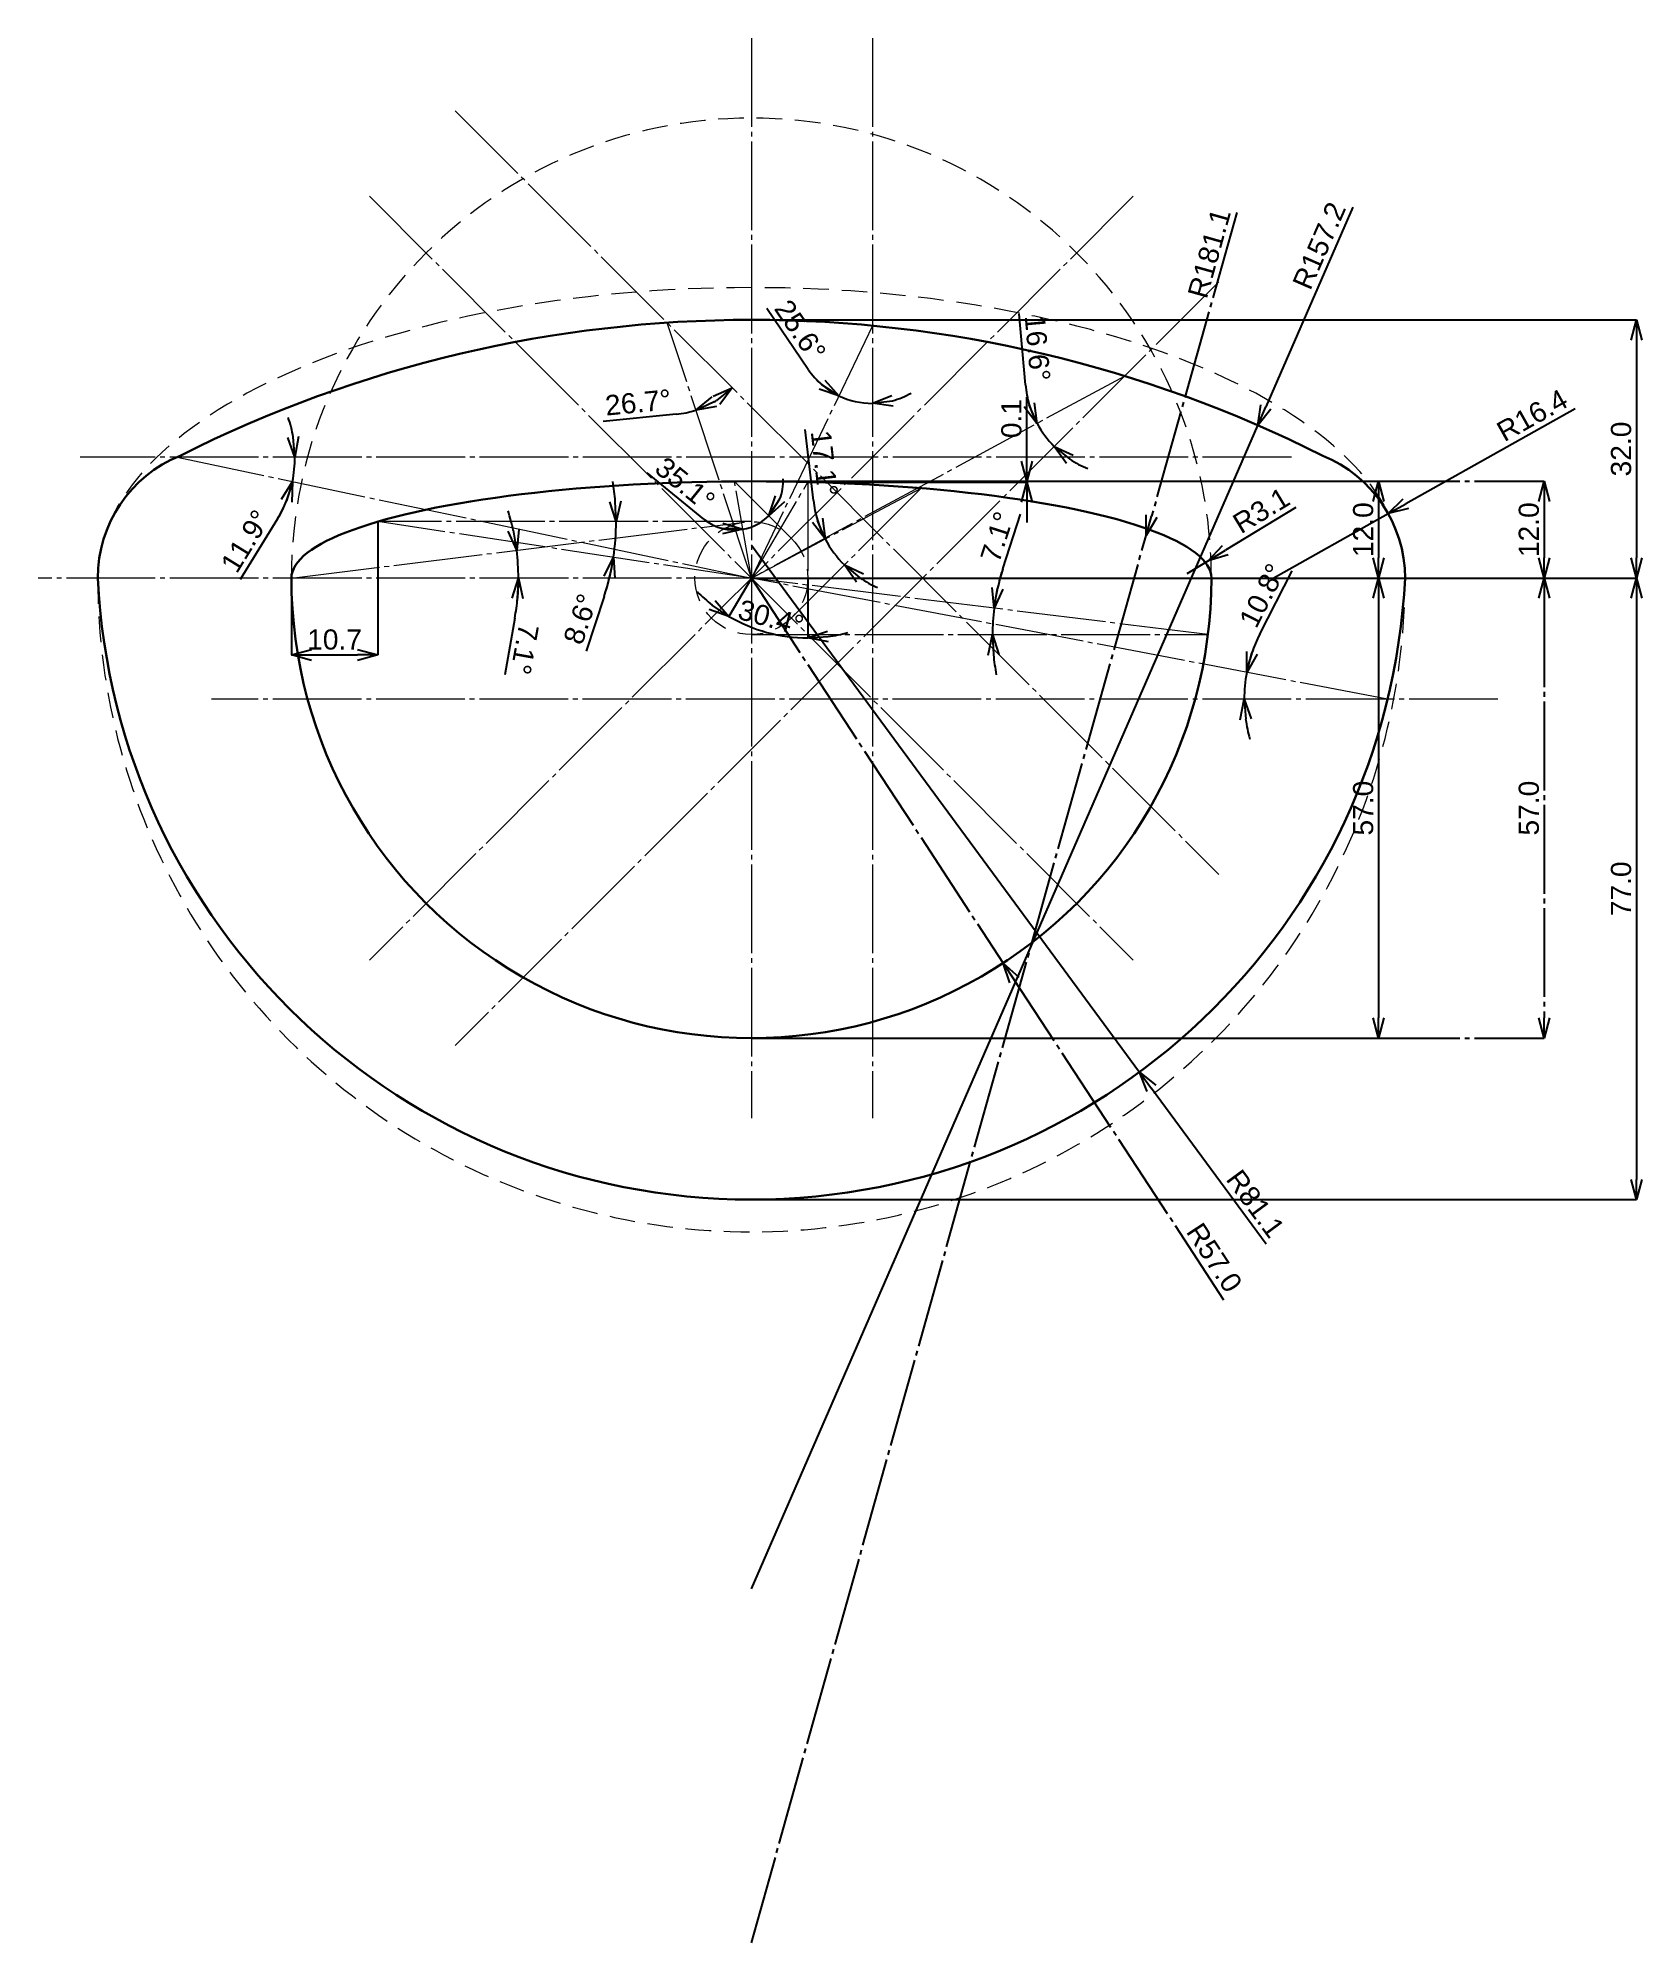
# Model space of a CAD drawing. Header units: millimetres. Extents: x -38 to 160, y -119 to 117.
import ezdxf

# ---------------------------------------------------------------- set-up
doc = ezdxf.new("R2010")
doc.units = ezdxf.units.MM
doc.linetypes.add('HIDDEN2', pattern=[4.7625, 3.175, -1.5875])
doc.linetypes.add('JIS_08_11', pattern=[12.8, 11, -0.6, 0.6, -0.6])
for name, color, linetype, lineweight in [('Cam2 BODY OUTER', 7, 'Continuous', 30), ('Cam2 Center', 7, 'JIS_08_11', 13), ('Cam2 Dim', 7, 'Continuous', 13), ('Cam2 Hidden', 7, 'HIDDEN2', 13), ('Cam201 Dim', 1, 'JIS_08_11', 13), ('Cam202 BODY OUTER', 3, 'Continuous', 30), ('Cam202 Center', 3, 'JIS_08_11', 13), ('Cam202 Dim', 3, 'Continuous', 13), ('Cam202 Hidden', 3, 'HIDDEN2', 13)]:
    doc.layers.add(name, color=color, linetype=linetype, lineweight=lineweight)
doc.styles.get("Standard").update_dxf_attribs({"font": 'arial.ttf'})
doc.dimstyles.new('JIS Mechanical', dxfattribs={"dimscale": 0, "dimtxt": 2.5, "dimasz": 2.5, "dimexe": 0, "dimexo": 0, "dimtad": 1, "dimdec": 1, "dimzin": 1, "dimdsep": 46, "dimtxsty": 'Standard', "dimblk": 'OPEN30', "dimcen": 0, "dimadec": 1, "dimazin": 2, "dimtfac": 1, "dimtdec": 1, "dimtmove": 0, "dimatfit": 3, "dimldrblk": 'OPEN30', "dimfxl": 1, "dimarcsym": 0})

# ---------------------------------------------------------------- blocks, each defined once
blk = doc.blocks.new('_Open30')
at = {"color": 0, "linetype": 'ByBlock', "lineweight": -2}
for p, q in [((-1, 0.268), (0, 0)), ((0, 0), (-1, -0.268)), ((0, 0), (-1, 0))]:
    blk.add_line(p, q, dxfattribs=at)
blk = doc.blocks.new('*D2')
at = {"layer": 'Cam2 Dim', "color": 0, "lineweight": -2, "transparency": 16777216}
blk.add_line((31.75, 47.72), (29.51, 40.95), dxfattribs=at)
for start, end in [(4.8504, 9.7008), (351.4022, 0), (341.6927, 351.4022), (341.7014, 346.5518)]:
    blk.add_arc((3.7, 57), 29.54, start, end, dxfattribs=at)
at = {"layer": 'Defpoints', "color": 0, "transparency": 16777216}
for p in [(3.7, 57), (3.7, 57), (50, 57), (33.21, 55.52), (50, 50)]:
    blk.add_point(p, dxfattribs=at)
at = {"layer": 'Cam2 Dim', "color": 0, "lineweight": -2, "transparency": 16777216, "xscale": 2.5, "yscale": 2.5, "zscale": 2.5}
for p, rotation in [((33.24, 57), 272.4251885067406), ((32.91, 52.58), 78.97699445949144)]:
    blk.add_blockref('_Open30', p, dxfattribs=dict(at, rotation=rotation))
at = {"layer": 'Cam2 Dim', "color": 0, "transparency": 16777216, "insert": (28.82, 44.93), "char_height": 2.5, "attachment_point": 5, "rotation": 71.6927}
blk.add_mtext('8.6°', dxfattribs=at)
blk = doc.blocks.new('*D3')
at = {"layer": 'Cam2 Dim', "color": 0, "lineweight": -2, "transparency": 16777216}
blk.add_line((44.11, 57.32), (37.07, 63.04), dxfattribs=at)
for start, end in [(338.9453, 2.8907), (230.8729, 279.8977), (232.007, 255.9523), (279.8977, 315)]:
    blk.add_arc((47.91, 61.99), 6.03, start, end, dxfattribs=at)
at = {"layer": 'Defpoints', "color": 0, "transparency": 16777216}
for p in [(47.91, 61.99), (47.91, 61.99), (51.22, 56.96), (54.95, 54.95), (50, 50)]:
    blk.add_point(p, dxfattribs=at)
at = {"layer": 'Cam2 Dim', "color": 0, "lineweight": -2, "transparency": 16777216, "xscale": 2.5, "yscale": 2.5, "zscale": 2.5}
for p, rotation in [((52.17, 57.73), 236.9726693950804), ((48.94, 56.06), 357.9249813364959)]:
    blk.add_blockref('_Open30', p, dxfattribs=dict(at, rotation=rotation))
at = {"layer": 'Cam2 Dim', "color": 0, "transparency": 16777216, "insert": (41.79, 61.65), "char_height": 2.5, "attachment_point": 5, "rotation": 320.8729}
blk.add_mtext('35.1°', dxfattribs=at)
blk = doc.blocks.new('*D4')
at = {"layer": 'Cam2 Dim', "color": 0, "lineweight": -2, "transparency": 16777216}
for p, q in [((50, 50), (47.22, 45.26)), ((57, 50), (57, 42.6))]:
    blk.add_line(p, q, dxfattribs=at)
for start, end in [(224.7064, 232.1301), (239.5537, 270), (277.4237, 284.8473)]:
    blk.add_arc((57, 61.91), 19.31, start, end, dxfattribs=at)
at = {"layer": 'Defpoints', "color": 0, "transparency": 16777216}
for p in [(57, 61.91), (57, 61.91), (50, 50), (57, 50), (50.3, 43.8)]:
    blk.add_point(p, dxfattribs=at)
at = {"layer": 'Cam2 Dim', "color": 0, "lineweight": -2, "transparency": 16777216, "xscale": 2.5, "yscale": 2.5, "zscale": 2.5}
for p, rotation in [((47.22, 45.26), 325.8419055225114), ((57, 42.6), 183.7118268577975)]:
    blk.add_blockref('_Open30', p, dxfattribs=dict(at, rotation=rotation))
at = {"layer": 'Cam2 Dim', "color": 0, "transparency": 16777216, "insert": (52.43, 45.11), "char_height": 2.5, "attachment_point": 5, "rotation": 344.7769}
blk.add_mtext('30.4°', dxfattribs=at)
blk = doc.blocks.new('*D5')
at = {"layer": 'Cam2 Dim', "color": 0, "lineweight": -2, "transparency": 16777216}
blk.add_line((57.68, 59.63), (56.68, 68.4), dxfattribs=at)
for start, end in [(186.5043, 207.912), (186.5979, 197.2549), (207.912, 225), (235.6571, 246.3141)]:
    blk.add_arc((71.05, 61.15), 13.46, start, end, dxfattribs=at)
at = {"layer": 'Defpoints', "color": 0, "transparency": 16777216}
for p in [(71.05, 61.15), (71.05, 61.15), (60.64, 52.63), (50, 50), (59.9, 50)]:
    blk.add_point(p, dxfattribs=at)
at = {"layer": 'Cam2 Dim', "color": 0, "lineweight": -2, "transparency": 16777216, "xscale": 2.5, "yscale": 2.5, "zscale": 2.5}
for p, rotation in [((59.16, 54.85), 292.5834540854371), ((61.53, 51.63), 140.3285258931286)]:
    blk.add_blockref('_Open30', p, dxfattribs=dict(at, rotation=rotation))
at = {"layer": 'Cam2 Dim', "color": 0, "transparency": 16777216, "insert": (59.05, 64.23), "char_height": 2.5, "attachment_point": 5, "rotation": 276.5043}
blk.add_mtext('17.1°', dxfattribs=at)
blk = doc.blocks.new('*D10')
at = {"layer": 'Cam2 Dim', "color": 0, "lineweight": -2, "transparency": 16777216}
blk.add_line((81.15, 51.16), (83.33, 57.92), dxfattribs=at)
for start, end in [(162.1974, 172.9459), (162.2092, 167.5775), (172.9459, 180), (185.3683, 190.7367)]:
    blk.add_arc((106.57, 43), 26.69, start, end, dxfattribs=at)
at = {"layer": 'Defpoints', "color": 0, "transparency": 16777216}
for p in [(50, 50), (50, 43), (79.9, 44.1), (106.57, 43), (106.57, 43)]:
    blk.add_point(p, dxfattribs=at)
at = {"layer": 'Cam2 Dim', "color": 0, "lineweight": -2, "transparency": 16777216, "xscale": 2.5, "yscale": 2.5, "zscale": 2.5}
for p, rotation in [((80.08, 46.28), 260.2616988177602), ((79.88, 43), 92.68416980012266)]:
    blk.add_blockref('_Open30', p, dxfattribs=dict(at, rotation=rotation))
at = {"layer": 'Cam2 Dim', "color": 0, "transparency": 16777216, "insert": (80.45, 55.12), "char_height": 2.5, "attachment_point": 5, "rotation": 72.1974}
blk.add_mtext('7.1°', dxfattribs=at)
blk = doc.blocks.new('*D11')
at = {"layer": 'Cam2 Dim', "color": 0, "lineweight": -2, "transparency": 16777216}
blk.add_line((20.69, 45.02), (19.43, 38.03), dxfattribs=at)
for start, end in [(12.1471, 17.2401), (0, 7.0541), (349.8039, 0), (349.814, 354.907)]:
    blk.add_arc((-7, 50), 28.13, start, end, dxfattribs=at)
at = {"layer": 'Defpoints', "color": 0, "transparency": 16777216}
for p in [(49.14, 56.95), (21.04, 52.31), (-38.39, 50), (-7, 50), (116.92, 50)]:
    blk.add_point(p, dxfattribs=at)
at = {"layer": 'Cam2 Dim', "color": 0, "lineweight": -2, "transparency": 16777216, "xscale": 2.5, "yscale": 2.5, "zscale": 2.5}
for p, rotation in [((20.92, 53.46), 279.6006231890294), ((21.13, 50), 87.45350819309134)]:
    blk.add_blockref('_Open30', p, dxfattribs=dict(at, rotation=rotation))
at = {"layer": 'Cam2 Dim', "color": 0, "transparency": 16777216, "insert": (21.91, 41.19), "char_height": 2.5, "attachment_point": 5, "rotation": 259.8039}
blk.add_mtext('7.1°', dxfattribs=at)
blk = doc.blocks.new('*D12')
at = {"layer": 'Cam2 Dim', "color": 0, "lineweight": -2, "transparency": 16777216}
for p, q in [((3.7, 57), (3.7, 40.48)), ((-7, 50), (-7, 40.48)), ((-4.5, 40.48), (1.2, 40.48))]:
    blk.add_line(p, q, dxfattribs=at)
at = {"layer": 'Defpoints', "color": 0, "transparency": 16777216}
for p in [(3.7, 57), (-7, 50), (3.7, 40.48)]:
    blk.add_point(p, dxfattribs=at)
at = {"layer": 'Cam2 Dim', "color": 0, "lineweight": -2, "transparency": 16777216, "xscale": 2.5, "yscale": 2.5, "zscale": 2.5, "rotation": 180}
blk.add_blockref('_Open30', (-7, 40.48), dxfattribs=at)
at = {"layer": 'Cam2 Dim', "color": 0, "lineweight": -2, "transparency": 16777216, "xscale": 2.5, "yscale": 2.5, "zscale": 2.5}
blk.add_blockref('_Open30', (3.7, 40.48), dxfattribs=at)
at = {"layer": 'Cam2 Dim', "color": 0, "transparency": 16777216, "insert": (-1.65, 42.38), "char_height": 2.5, "attachment_point": 5}
blk.add_mtext('10.7', dxfattribs=at)
blk = doc.blocks.new('*D13')
at = {"layer": 'Cam2 Dim', "color": 0, "lineweight": -2, "transparency": 16777216}
for p, q in [((84.13, 64.5), (84.13, 72.43)), ((50, 62), (84.13, 62)), ((57, 61.91), (84.13, 61.91)), ((84.13, 61.91), (84.13, 62)), ((84.13, 59.41), (84.13, 56.91))]:
    blk.add_line(p, q, dxfattribs=at)
at = {"layer": 'Defpoints', "color": 0, "transparency": 16777216}
for p in [(50, 62), (57, 61.91), (84.13, 62)]:
    blk.add_point(p, dxfattribs=at)
at = {"layer": 'Cam2 Dim', "color": 0, "lineweight": -2, "transparency": 16777216, "xscale": 2.5, "yscale": 2.5, "zscale": 2.5}
for p, rotation in [((84.13, 62), 270), ((84.13, 61.91), 90)]:
    blk.add_blockref('_Open30', p, dxfattribs=dict(at, rotation=rotation))
at = {"layer": 'Cam2 Dim', "color": 0, "transparency": 16777216, "insert": (82.23, 69.77), "char_height": 2.5, "attachment_point": 5, "rotation": 90}
blk.add_mtext('0.1', dxfattribs=at)
blk = doc.blocks.new('*D14')
at = {"layer": 'Cam2 Dim', "color": 0, "lineweight": -2, "transparency": 16777216}
for p, q in [((50, 50), (127.72, 50)), ((127.72, 47.5), (127.72, -4.5)), ((50, -7), (127.72, -7))]:
    blk.add_line(p, q, dxfattribs=at)
at = {"layer": 'Defpoints', "color": 0, "transparency": 16777216}
for p in [(50, 50), (50, -7), (127.72, -7)]:
    blk.add_point(p, dxfattribs=at)
at = {"layer": 'Cam2 Dim', "color": 0, "lineweight": -2, "transparency": 16777216, "xscale": 2.5, "yscale": 2.5, "zscale": 2.5}
for p, rotation in [((127.72, 50), 90), ((127.72, -7), 270)]:
    blk.add_blockref('_Open30', p, dxfattribs=dict(at, rotation=rotation))
at = {"layer": 'Cam2 Dim', "color": 0, "transparency": 16777216, "insert": (125.82, 21.5), "char_height": 2.5, "attachment_point": 5, "rotation": 90}
blk.add_mtext('57.0', dxfattribs=at)
blk = doc.blocks.new('*D15')
at = {"layer": 'Cam2 Dim', "color": 0, "lineweight": -2, "transparency": 16777216}
for p, q in [((50, 62), (127.72, 62)), ((127.72, 59.5), (127.72, 52.5)), ((50, 50), (127.72, 50))]:
    blk.add_line(p, q, dxfattribs=at)
at = {"layer": 'Defpoints', "color": 0, "transparency": 16777216}
for p in [(50, 62), (50, 50), (127.72, 50)]:
    blk.add_point(p, dxfattribs=at)
at = {"layer": 'Cam2 Dim', "color": 0, "lineweight": -2, "transparency": 16777216, "xscale": 2.5, "yscale": 2.5, "zscale": 2.5}
for p, rotation in [((127.72, 62), 90), ((127.72, 50), 270)]:
    blk.add_blockref('_Open30', p, dxfattribs=dict(at, rotation=rotation))
at = {"layer": 'Cam2 Dim', "color": 0, "transparency": 16777216, "insert": (125.82, 56), "char_height": 2.5, "attachment_point": 5, "rotation": 90}
blk.add_mtext('12.0', dxfattribs=at)
blk = doc.blocks.new('*D17')
at = {"layer": 'Cam202 Dim', "color": 0, "lineweight": -2, "transparency": 16777216}
for p, q in [((50, 54.1), (98.09, -11.21)), ((113.79, -32.54), (99.57, -13.22))]:
    blk.add_line(p, q, dxfattribs=at)
at = {"layer": 'Defpoints', "color": 0, "transparency": 16777216}
for p in [(50, 54.1), (98.09, -11.21)]:
    blk.add_point(p, dxfattribs=at)
at = {"layer": 'Cam202 Dim', "color": 0, "lineweight": -2, "transparency": 16777216, "xscale": 2.5, "yscale": 2.5, "zscale": 2.5, "rotation": 126.3645636987451}
blk.add_blockref('_Open30', (98.09, -11.21), dxfattribs=at)
at = {"layer": 'Cam202 Dim', "color": 0, "transparency": 16777216, "insert": (112.46, -27.52), "char_height": 2.5, "attachment_point": 5, "rotation": 306.3646}
blk.add_mtext('R81.1', dxfattribs=at)
blk = doc.blocks.new('*D18')
at = {"layer": 'Cam202 Dim', "color": 0, "lineweight": -2, "transparency": 16777216}
for p, q in [((124.52, 95.95), (113.76, 71.22)), ((50, -75.23), (112.76, 68.93))]:
    blk.add_line(p, q, dxfattribs=at)
at = {"layer": 'Defpoints', "color": 0, "transparency": 16777216}
for p in [(112.76, 68.93), (50, -75.23)]:
    blk.add_point(p, dxfattribs=at)
at = {"layer": 'Cam202 Dim', "color": 0, "lineweight": -2, "transparency": 16777216, "xscale": 2.5, "yscale": 2.5, "zscale": 2.5, "rotation": 246.4748756014035}
blk.add_blockref('_Open30', (112.76, 68.93), dxfattribs=at)
at = {"layer": 'Cam202 Dim', "color": 0, "transparency": 16777216, "insert": (120.37, 91.19), "char_height": 2.5, "attachment_point": 5, "rotation": 66.4749}
blk.add_mtext('R157.2', dxfattribs=at)
blk = doc.blocks.new('*D19')
at = {"layer": 'Cam202 Dim', "color": 0, "lineweight": -2, "transparency": 16777216}
for p, q in [((152.1, 70.99), (131.09, 59.22)), ((114.64, 50), (128.91, 58))]:
    blk.add_line(p, q, dxfattribs=at)
at = {"layer": 'Defpoints', "color": 0, "transparency": 16777216}
for p in [(128.91, 58), (114.64, 50)]:
    blk.add_point(p, dxfattribs=at)
at = {"layer": 'Cam202 Dim', "color": 0, "lineweight": -2, "transparency": 16777216, "xscale": 2.5, "yscale": 2.5, "zscale": 2.5, "rotation": 209.2544806641334}
blk.add_blockref('_Open30', (128.91, 58), dxfattribs=at)
at = {"layer": 'Cam202 Dim', "color": 0, "transparency": 16777216, "insert": (146.76, 70.17), "char_height": 2.5, "attachment_point": 5, "rotation": 29.2545}
blk.add_mtext('R16.4', dxfattribs=at)
blk = doc.blocks.new('*D20')
at = {"layer": 'Cam202 Dim', "color": 0, "lineweight": -2, "transparency": 16777216}
for p, q in [((50, 82), (159.68, 82)), ((159.68, 79.5), (159.68, 52.5)), ((50, 50), (159.68, 50))]:
    blk.add_line(p, q, dxfattribs=at)
at = {"layer": 'Defpoints', "color": 0, "transparency": 16777216}
for p in [(50, 82), (50, 50), (159.68, 50)]:
    blk.add_point(p, dxfattribs=at)
at = {"layer": 'Cam202 Dim', "color": 0, "lineweight": -2, "transparency": 16777216, "xscale": 2.5, "yscale": 2.5, "zscale": 2.5}
for p, rotation in [((159.68, 82), 90), ((159.68, 50), 270)]:
    blk.add_blockref('_Open30', p, dxfattribs=dict(at, rotation=rotation))
at = {"layer": 'Cam202 Dim', "color": 0, "transparency": 16777216, "insert": (157.78, 66), "char_height": 2.5, "attachment_point": 5, "rotation": 90}
blk.add_mtext('32.0', dxfattribs=at)
blk = doc.blocks.new('*D21')
at = {"layer": 'Cam202 Dim', "color": 0, "lineweight": -2, "transparency": 16777216}
for p, q in [((50, 50), (159.68, 50)), ((159.68, 47.5), (159.68, -24.5)), ((50, -27), (159.68, -27))]:
    blk.add_line(p, q, dxfattribs=at)
at = {"layer": 'Defpoints', "color": 0, "transparency": 16777216}
for p in [(50, 50), (50, -27), (159.68, -27)]:
    blk.add_point(p, dxfattribs=at)
at = {"layer": 'Cam202 Dim', "color": 0, "lineweight": -2, "transparency": 16777216, "xscale": 2.5, "yscale": 2.5, "zscale": 2.5}
for p, rotation in [((159.68, 50), 90), ((159.68, -27), 270)]:
    blk.add_blockref('_Open30', p, dxfattribs=dict(at, rotation=rotation))
at = {"layer": 'Cam202 Dim', "color": 0, "transparency": 16777216, "insert": (157.78, 11.5), "char_height": 2.5, "attachment_point": 5, "rotation": 90}
blk.add_mtext('77.0', dxfattribs=at)
blk = doc.blocks.new('*D22')
at = {"layer": 'Cam202 Dim', "color": 0, "lineweight": -2, "transparency": 16777216}
blk.add_line((-8.73, 57.34), (-13.36, 49.82), dxfattribs=at)
for start, end in [(9.8175, 19.6349), (348.0991, 0), (328.3912, 348.0991), (328.4642, 338.2816)]:
    blk.add_arc((-21.17, 65), 14.61, start, end, dxfattribs=at)
at = {"layer": 'Defpoints', "color": 0, "transparency": 16777216}
for p in [(-33.16, 65), (-21.17, 65), (-6.6, 63.99), (116.92, 65), (50, 50)]:
    blk.add_point(p, dxfattribs=at)
at = {"layer": 'Cam202 Dim', "color": 0, "lineweight": -2, "transparency": 16777216, "xscale": 2.5, "yscale": 2.5, "zscale": 2.5}
for p, rotation in [((-6.57, 65), 274.9087300609232), ((-6.88, 61.99), 73.1903551393482)]:
    blk.add_blockref('_Open30', p, dxfattribs=dict(at, rotation=rotation))
at = {"layer": 'Cam202 Dim', "color": 0, "transparency": 16777216, "insert": (-12.67, 54.58), "char_height": 2.5, "attachment_point": 5, "rotation": 58.3912}
blk.add_mtext('11.9°', dxfattribs=at)
blk = doc.blocks.new('*D23')
at = {"layer": 'Cam202 Dim', "color": 0, "lineweight": -2, "transparency": 16777216}
blk.add_line((40.68, 70.31), (31.62, 69.41), dxfattribs=at)
for start, end in [(275.6592, 288.2536), (300.8481, 302.4056)]:
    blk.add_arc((39.56, 81.65), 11.4, start, end, dxfattribs=at)
at = {"layer": 'Defpoints', "color": 0, "transparency": 16777216}
for p in [(13.29, 107.92), (39.56, 81.65), (46.27, 72.44), (50, 50), (107.92, 13.29)]:
    blk.add_point(p, dxfattribs=at)
at = {"layer": 'Cam202 Dim', "color": 0, "lineweight": -2, "transparency": 16777216, "xscale": 2.5, "yscale": 2.5, "zscale": 2.5}
for p, rotation in [((47.62, 73.59), 38.70277707475517), ((43.13, 70.83), 204.5508449380651)]:
    blk.add_blockref('_Open30', p, dxfattribs=dict(at, rotation=rotation))
at = {"layer": 'Cam202 Dim', "color": 0, "transparency": 16777216, "insert": (35.96, 71.76), "char_height": 2.5, "attachment_point": 5, "rotation": 5.6592}
blk.add_mtext('26.7°', dxfattribs=at)
blk = doc.blocks.new('*D24')
at = {"layer": 'Cam202 Dim', "color": 0, "lineweight": -2, "transparency": 16777216}
blk.add_line((57.05, 75.86), (51.91, 83.39), dxfattribs=at)
for start, end in [(214.2779, 244.3825), (214.5388, 229.4606), (244.3825, 270), (284.9219, 299.8437)]:
    blk.add_arc((65, 81.28), 9.63, start, end, dxfattribs=at)
at = {"layer": 'Defpoints', "color": 0, "transparency": 16777216}
for p in [(65, 116.92), (65, 81.28), (63.57, 71.76), (50, 50), (65, -16.92)]:
    blk.add_point(p, dxfattribs=at)
at = {"layer": 'Cam202 Dim', "color": 0, "lineweight": -2, "transparency": 16777216, "xscale": 2.5, "yscale": 2.5, "zscale": 2.5}
for p, rotation in [((60.84, 72.6), 326.9215454046549), ((65, 71.66), 187.4609276231689)]:
    blk.add_blockref('_Open30', p, dxfattribs=dict(at, rotation=rotation))
at = {"layer": 'Cam202 Dim', "color": 0, "transparency": 16777216, "insert": (56.05, 80.7), "char_height": 2.5, "attachment_point": 5, "rotation": 304.2779}
blk.add_mtext('25.6°', dxfattribs=at)
blk = doc.blocks.new('*D25')
at = {"layer": 'Cam202 Dim', "color": 0, "lineweight": -2, "transparency": 16777216}
blk.add_line((83.95, 73.95), (83.17, 82.75), dxfattribs=at)
for start, end in [(185.0788, 208.4306), (185.2003, 196.8155), (208.4306, 225), (236.6151, 248.2303)]:
    blk.add_arc((96.26, 75.04), 12.35, start, end, dxfattribs=at)
at = {"layer": 'Defpoints', "color": 0, "transparency": 16777216}
for p in [(107.92, 86.71), (96.26, 75.04), (86.72, 67.19), (50, 50), (13.29, -7.92)]:
    blk.add_point(p, dxfattribs=at)
at = {"layer": 'Cam202 Dim', "color": 0, "lineweight": -2, "transparency": 16777216, "xscale": 2.5, "yscale": 2.5, "zscale": 2.5}
for p, rotation in [((85.39, 69.16), 292.6230648664423), ((87.52, 66.31), 140.8075724550975)]:
    blk.add_blockref('_Open30', p, dxfattribs=dict(at, rotation=rotation))
at = {"layer": 'Cam202 Dim', "color": 0, "transparency": 16777216, "insert": (85.45, 78.52), "char_height": 2.5, "attachment_point": 5, "rotation": 275.0788}
blk.add_mtext('16.6°', dxfattribs=at)
blk = doc.blocks.new('*D26')
at = {"layer": 'Cam202 Dim', "color": 0, "lineweight": -2, "transparency": 16777216}
blk.add_line((113.01, 43.05), (117.01, 50.92), dxfattribs=at)
for start, end in [(153.0273, 169.2253), (153.0678, 161.1466), (169.2253, 180), (188.0787, 196.1575)]:
    blk.add_arc((128.82, 35), 17.75, start, end, dxfattribs=at)
at = {"layer": 'Defpoints', "color": 0, "transparency": 16777216}
for p in [(50, 50), (111.11, 36.11), (-16.92, 35), (128.82, 35), (142.49, 35)]:
    blk.add_point(p, dxfattribs=at)
at = {"layer": 'Cam202 Dim', "color": 0, "lineweight": -2, "transparency": 16777216, "xscale": 2.5, "yscale": 2.5, "zscale": 2.5}
for p, rotation in [((111.39, 38.32), 255.1859303469738), ((111.08, 35), 94.03937120451451)]:
    blk.add_blockref('_Open30', p, dxfattribs=dict(at, rotation=rotation))
at = {"layer": 'Cam202 Dim', "color": 0, "transparency": 16777216, "insert": (113.32, 47.85), "char_height": 2.5, "attachment_point": 5, "rotation": 63.0273}
blk.add_mtext('10.8°', dxfattribs=at)
blk = doc.blocks.new('*D27')
at = {"layer": 'Cam201 Dim', "color": 0, "lineweight": -2, "transparency": 16777216}
for p, q in [((117.47, 58.76), (108.74, 53.45)), ((103.98, 50.56), (106.6, 52.16))]:
    blk.add_line(p, q, dxfattribs=at)
at = {"layer": 'Defpoints', "color": 0, "transparency": 16777216}
for p in [(106.6, 52.16), (103.98, 50.56)]:
    blk.add_point(p, dxfattribs=at)
at = {"layer": 'Cam201 Dim', "color": 0, "lineweight": -2, "transparency": 16777216, "xscale": 2.5, "yscale": 2.5, "zscale": 2.5, "rotation": 211.2928354317933}
blk.add_blockref('_Open30', (106.6, 52.16), dxfattribs=at)
at = {"layer": 'Cam201 Dim', "color": 0, "transparency": 16777216, "insert": (113.18, 58.38), "char_height": 2.5, "attachment_point": 5, "rotation": 31.2928}
blk.add_mtext('R3.1', dxfattribs=at)
blk = doc.blocks.new('*D28')
at = {"layer": 'Cam201 Dim', "color": 0, "lineweight": -2, "transparency": 16777216}
for p, q in [((110.14, 95.31), (99.59, 57.68)), ((50, -119.11), (98.91, 55.27))]:
    blk.add_line(p, q, dxfattribs=at)
at = {"layer": 'Defpoints', "color": 0, "transparency": 16777216}
for p in [(98.91, 55.27), (50, -119.11)]:
    blk.add_point(p, dxfattribs=at)
at = {"layer": 'Cam201 Dim', "color": 0, "lineweight": -2, "transparency": 16777216, "xscale": 2.5, "yscale": 2.5, "zscale": 2.5, "rotation": 254.3317980274682}
blk.add_blockref('_Open30', (98.91, 55.27), dxfattribs=at)
at = {"layer": 'Cam201 Dim', "color": 0, "transparency": 16777216, "insert": (106.75, 90.24), "char_height": 2.5, "attachment_point": 5, "rotation": 74.3318}
blk.add_mtext('R181.1', dxfattribs=at)
blk = doc.blocks.new('*D29')
at = {"layer": 'Cam201 Dim', "color": 0, "lineweight": -2, "transparency": 16777216}
for p, q in [((50, 50), (81.21, 2.3)), ((108.56, -39.48), (82.58, 0.21))]:
    blk.add_line(p, q, dxfattribs=at)
at = {"layer": 'Defpoints', "color": 0, "transparency": 16777216}
for p in [(50, 50), (81.21, 2.3)]:
    blk.add_point(p, dxfattribs=at)
at = {"layer": 'Cam201 Dim', "color": 0, "lineweight": -2, "transparency": 16777216, "xscale": 2.5, "yscale": 2.5, "zscale": 2.5, "rotation": 123.2004208092417}
blk.add_blockref('_Open30', (81.21, 2.3), dxfattribs=at)
at = {"layer": 'Cam201 Dim', "color": 0, "transparency": 16777216, "insert": (107.37, -34.2), "char_height": 2.5, "attachment_point": 5, "rotation": 303.2004}
blk.add_mtext('R57.0', dxfattribs=at)
blk = doc.blocks.new('*D30')
at = {"layer": 'Cam201 Dim', "color": 0, "lineweight": -2, "transparency": 16777216}
for p, q in [((50, 62), (148.25, 62)), ((148.25, 59.5), (148.25, 52.5)), ((50, 50), (148.25, 50))]:
    blk.add_line(p, q, dxfattribs=at)
at = {"layer": 'Defpoints', "color": 0, "transparency": 16777216}
for p in [(50, 62), (50, 50), (148.25, 50)]:
    blk.add_point(p, dxfattribs=at)
at = {"layer": 'Cam201 Dim', "color": 0, "lineweight": -2, "transparency": 16777216, "xscale": 2.5, "yscale": 2.5, "zscale": 2.5}
for p, rotation in [((148.25, 62), 90), ((148.25, 50), 270)]:
    blk.add_blockref('_Open30', p, dxfattribs=dict(at, rotation=rotation))
at = {"layer": 'Cam201 Dim', "color": 0, "transparency": 16777216, "insert": (146.35, 56), "char_height": 2.5, "attachment_point": 5, "rotation": 90}
blk.add_mtext('12.0', dxfattribs=at)
blk = doc.blocks.new('*D31')
at = {"layer": 'Cam201 Dim', "color": 0, "lineweight": -2, "transparency": 16777216}
for p, q in [((50, 50), (148.25, 50)), ((148.25, 47.5), (148.25, -4.5)), ((50, -7), (148.25, -7))]:
    blk.add_line(p, q, dxfattribs=at)
at = {"layer": 'Defpoints', "color": 0, "transparency": 16777216}
for p in [(50, 50), (50, -7), (148.25, -7)]:
    blk.add_point(p, dxfattribs=at)
at = {"layer": 'Cam201 Dim', "color": 0, "lineweight": -2, "transparency": 16777216, "xscale": 2.5, "yscale": 2.5, "zscale": 2.5}
for p, rotation in [((148.25, 50), 90), ((148.25, -7), 270)]:
    blk.add_blockref('_Open30', p, dxfattribs=dict(at, rotation=rotation))
at = {"layer": 'Cam201 Dim', "color": 0, "transparency": 16777216, "insert": (146.35, 21.5), "char_height": 2.5, "attachment_point": 5, "rotation": 90}
blk.add_mtext('57.0', dxfattribs=at)

msp = doc.modelspace()

# ---------------------------------------------------------------- linework, layer by layer
at = {"layer": 'Cam2 BODY OUTER'}
msp.add_arc((50, 50), 57, 179.9998, 359.9998, dxfattribs=at)
msp.add_ellipse((50, 50), major_axis=(-57, 0), ratio=0.210526, start_param=3.141586, end_param=6.283189, dxfattribs=at)
at = {"layer": 'Cam2 Center'}
for p, q in [((50, 116.92), (50, -16.92)), ((97.32, 97.32), (2.68, 2.68)), ((2.68, 97.32), (97.32, 2.68)), ((50, 50), (47.91, 61.99)), ((54.95, 54.95), (47.91, 61.99)), ((50, 50), (57, 61.91)), ((57, 61.91), (57, 50)), ((50, 50), (71.05, 61.15)), ((71.05, 61.15), (54.95, 45.05)), ((-7, 50), (49.14, 56.95)), ((50, 50), (3.7, 57)), ((50, 57), (3.7, 57)), ((116.92, 50), (-38.39, 50)), ((106.57, 43), (50, 50)), ((50, 43), (106.57, 43))]:
    msp.add_line(p, q, dxfattribs=at)
at = {"layer": 'Cam2 Hidden'}
msp.add_circle((50, 50), 7, dxfattribs=at)
msp.add_arc((50, 50), 57, 0, 180, dxfattribs=at)
at = {"layer": 'Cam202 BODY OUTER'}
msp.add_lwpolyline([(131, 50, 0.30518), (120.8, 65.16, 0.23788), (-20.8, 65.16, 0.305176), (-31, 50, 0.950617), (131, 50)], format="xyb", dxfattribs=at)
at = {"layer": 'Cam202 Center'}
for p, q in [((65, 116.92), (65, -16.92)), ((13.29, 107.92), (107.92, 13.29)), ((107.92, 86.71), (13.29, -7.92)), ((50, 50), (39.56, 81.65)), ((65, 81.28), (50, 50)), ((96.26, 75.04), (50, 50)), ((116.92, 65), (-33.16, 65)), ((-21.17, 65), (50, 50)), ((128.82, 35), (50, 50)), ((142.49, 35), (-16.92, 35))]:
    msp.add_line(p, q, dxfattribs=at)
at = {"layer": 'Cam202 Hidden'}
msp.add_arc((50, 50), 81, 180, 0.0002, dxfattribs=at)
msp.add_ellipse((50, 50), major_axis=(-81, 0), ratio=0.444444, start_param=3.141593, end_param=6.283185, dxfattribs=at)

# ---------------------------------------------------------------- dimensions: what is measured, and where the dimension line sits
at = {"layer": 'Cam2 Dim'}
dim = msp.add_linear_dim(base=(84.13, 62), p1=(57, 61.91), p2=(50, 62), angle=90, dimstyle='JIS Mechanical', dxfattribs=at)
dim.commit()
dim.dimension.update_dxf_attribs({"geometry": '*D13', "text_midpoint": (84.13, 69.77), "dimtype": 160})
for base, line1, line2, picture, middle in [((60.64, 52.63), ((71.05, 61.15), (59.9, 50)), ((50, 50), (71.05, 61.15)), '*D5', (59.05, 64.23)), ((51.22, 56.96), ((54.95, 54.95), (47.91, 61.99)), ((50, 50), (47.91, 61.99)), '*D3', (41.79, 61.65)), ((33.21, 55.52), ((50, 50), (3.7, 57)), ((50, 57), (3.7, 57)), '*D2', (28.82, 44.93)), ((50.3, 43.8), ((57, 61.91), (57, 50)), ((50, 50), (57, 61.91)), '*D4', (52.43, 45.11)), ((21.04, 52.31), ((116.92, 50), (-38.39, 50)), ((-7, 50), (49.14, 56.95)), '*D11', (21.91, 41.19)), ((79.9, 44.1), ((50, 43), (106.57, 43)), ((106.57, 43), (50, 50)), '*D10', (80.45, 55.12))]:
    dim = msp.add_angular_dim_2l(base=base, line1=line1, line2=line2, dimstyle='JIS Mechanical', override={"dimscale": 0}, dxfattribs=at)
    dim.commit()
    dim.dimension.update_dxf_attribs({"geometry": picture, "text_midpoint": middle})
for base, p1, p2, picture, middle in [((127.72, 50), (50, 62), (50, 50), '*D15', (125.82, 56)), ((127.72, -7), (50, 50), (50, -7), '*D14', (125.82, 21.5))]:
    dim = msp.add_linear_dim(base=base, p1=p1, p2=p2, angle=90, dimstyle='JIS Mechanical', dxfattribs=at)
    dim.commit()
    dim.dimension.update_dxf_attribs({"geometry": picture, "text_midpoint": middle})
dim = msp.add_linear_dim(base=(3.7, 40.48), p1=(-7, 50), p2=(3.7, 57), dimstyle='JIS Mechanical', dxfattribs=at)
dim.commit()
dim.dimension.update_dxf_attribs({"geometry": '*D12', "text_midpoint": (-1.65, 42.38)})
at = {"layer": 'Cam201 Dim'}
for center, mpoint, picture, middle in [((50, -119.11), (98.91, 55.27), '*D28', (108.58, 89.73)), ((50, 50), (81.21, 2.3), '*D29', (105.78, -35.24))]:
    dim = msp.add_radius_dim(center=center, mpoint=mpoint, dimstyle='JIS Mechanical', dxfattribs=at)
    dim.commit()
    dim.dimension.update_dxf_attribs({"geometry": picture, "text_midpoint": middle, "dimtype": 164})
for base, p1, p2, picture, middle in [((148.25, 50), (50, 62), (50, 50), '*D30', (146.35, 56)), ((148.25, -7), (50, 50), (50, -7), '*D31', (146.35, 21.5))]:
    dim = msp.add_linear_dim(base=base, p1=p1, p2=p2, angle=90, dimstyle='JIS Mechanical', dxfattribs=at)
    dim.commit()
    dim.dimension.update_dxf_attribs({"geometry": picture, "text_midpoint": middle})
dim = msp.add_radius_dim(center=(103.98, 50.56), mpoint=(106.6, 52.16), dimstyle='JIS Mechanical', dxfattribs=at)
dim.commit()
dim.dimension.update_dxf_attribs({"geometry": '*D27', "text_midpoint": (113.18, 58.38)})
at = {"layer": 'Cam202 Dim'}
for base, line1, line2, picture, middle in [((63.57, 71.76), ((65, 116.92), (65, -16.92)), ((65, 81.28), (50, 50)), '*D24', (56.05, 80.7)), ((46.27, 72.44), ((13.29, 107.92), (107.92, 13.29)), ((50, 50), (39.56, 81.65)), '*D23', (35.96, 71.76)), ((86.72, 67.19), ((107.92, 86.71), (13.29, -7.92)), ((96.26, 75.04), (50, 50)), '*D25', (85.45, 78.52)), ((-6.6, 63.99), ((116.92, 65), (-33.16, 65)), ((-21.17, 65), (50, 50)), '*D22', (-12.67, 54.58)), ((111.11, 36.11), ((142.49, 35), (-16.92, 35)), ((128.82, 35), (50, 50)), '*D26', (113.32, 47.85))]:
    dim = msp.add_angular_dim_2l(base=base, line1=line1, line2=line2, dimstyle='JIS Mechanical', override={"dimscale": 0}, dxfattribs=at)
    dim.commit()
    dim.dimension.update_dxf_attribs({"geometry": picture, "text_midpoint": middle})
for center, mpoint, picture, middle in [((50, -75.23), (112.76, 68.93), '*D18', (122.12, 90.43)), ((114.64, 50), (128.91, 58), '*D19', (147.68, 68.51)), ((50, 54.1), (98.09, -11.21), '*D17', (110.93, -28.65))]:
    dim = msp.add_radius_dim(center=center, mpoint=mpoint, dimstyle='JIS Mechanical', dxfattribs=at)
    dim.commit()
    dim.dimension.update_dxf_attribs({"geometry": picture, "text_midpoint": middle, "dimtype": 164})
for base, p1, p2, picture, middle in [((159.68, 50), (50, 82), (50, 50), '*D20', (157.78, 66)), ((159.68, -27), (50, 50), (50, -27), '*D21', (157.78, 11.5))]:
    dim = msp.add_linear_dim(base=base, p1=p1, p2=p2, angle=90, dimstyle='JIS Mechanical', dxfattribs=at)
    dim.commit()
    dim.dimension.update_dxf_attribs({"geometry": picture, "text_midpoint": middle})

doc.saveas('drawing.dxf')
